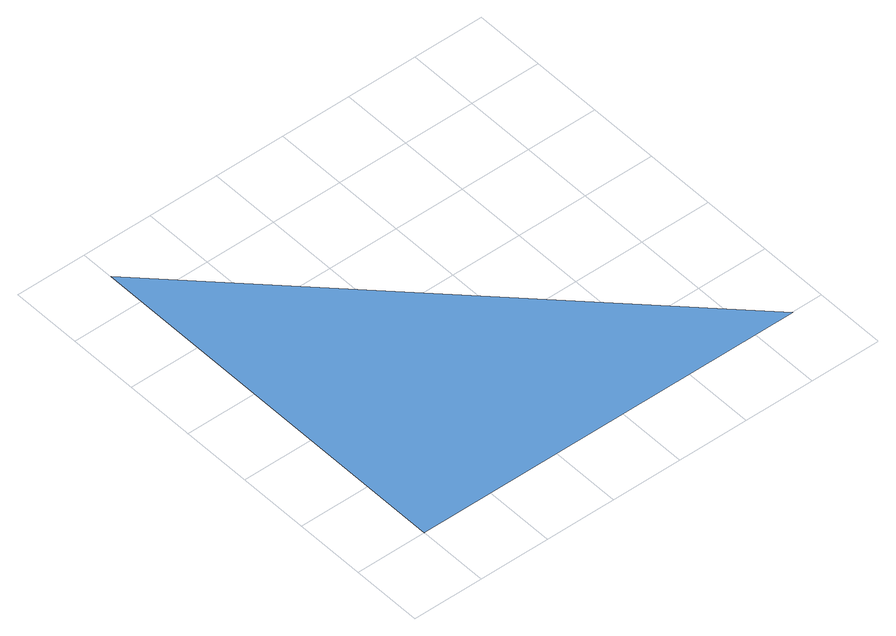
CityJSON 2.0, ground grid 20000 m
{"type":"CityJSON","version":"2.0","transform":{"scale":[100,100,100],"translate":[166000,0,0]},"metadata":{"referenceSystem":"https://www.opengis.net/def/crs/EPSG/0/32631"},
"CityObjects":{
"waterbody1":{"type":"WaterBody","attributes":{"name":"閉じていない三角形","class":"1140","function":"1"},"geometry":[{"type":"MultiSurface","lod":"1","boundaries":[[[0,1,2,3]]]}]}
},
"vertices":[
[0,0,0],[1,1107,0],[1114,0,0],[1,1,0]
]}
